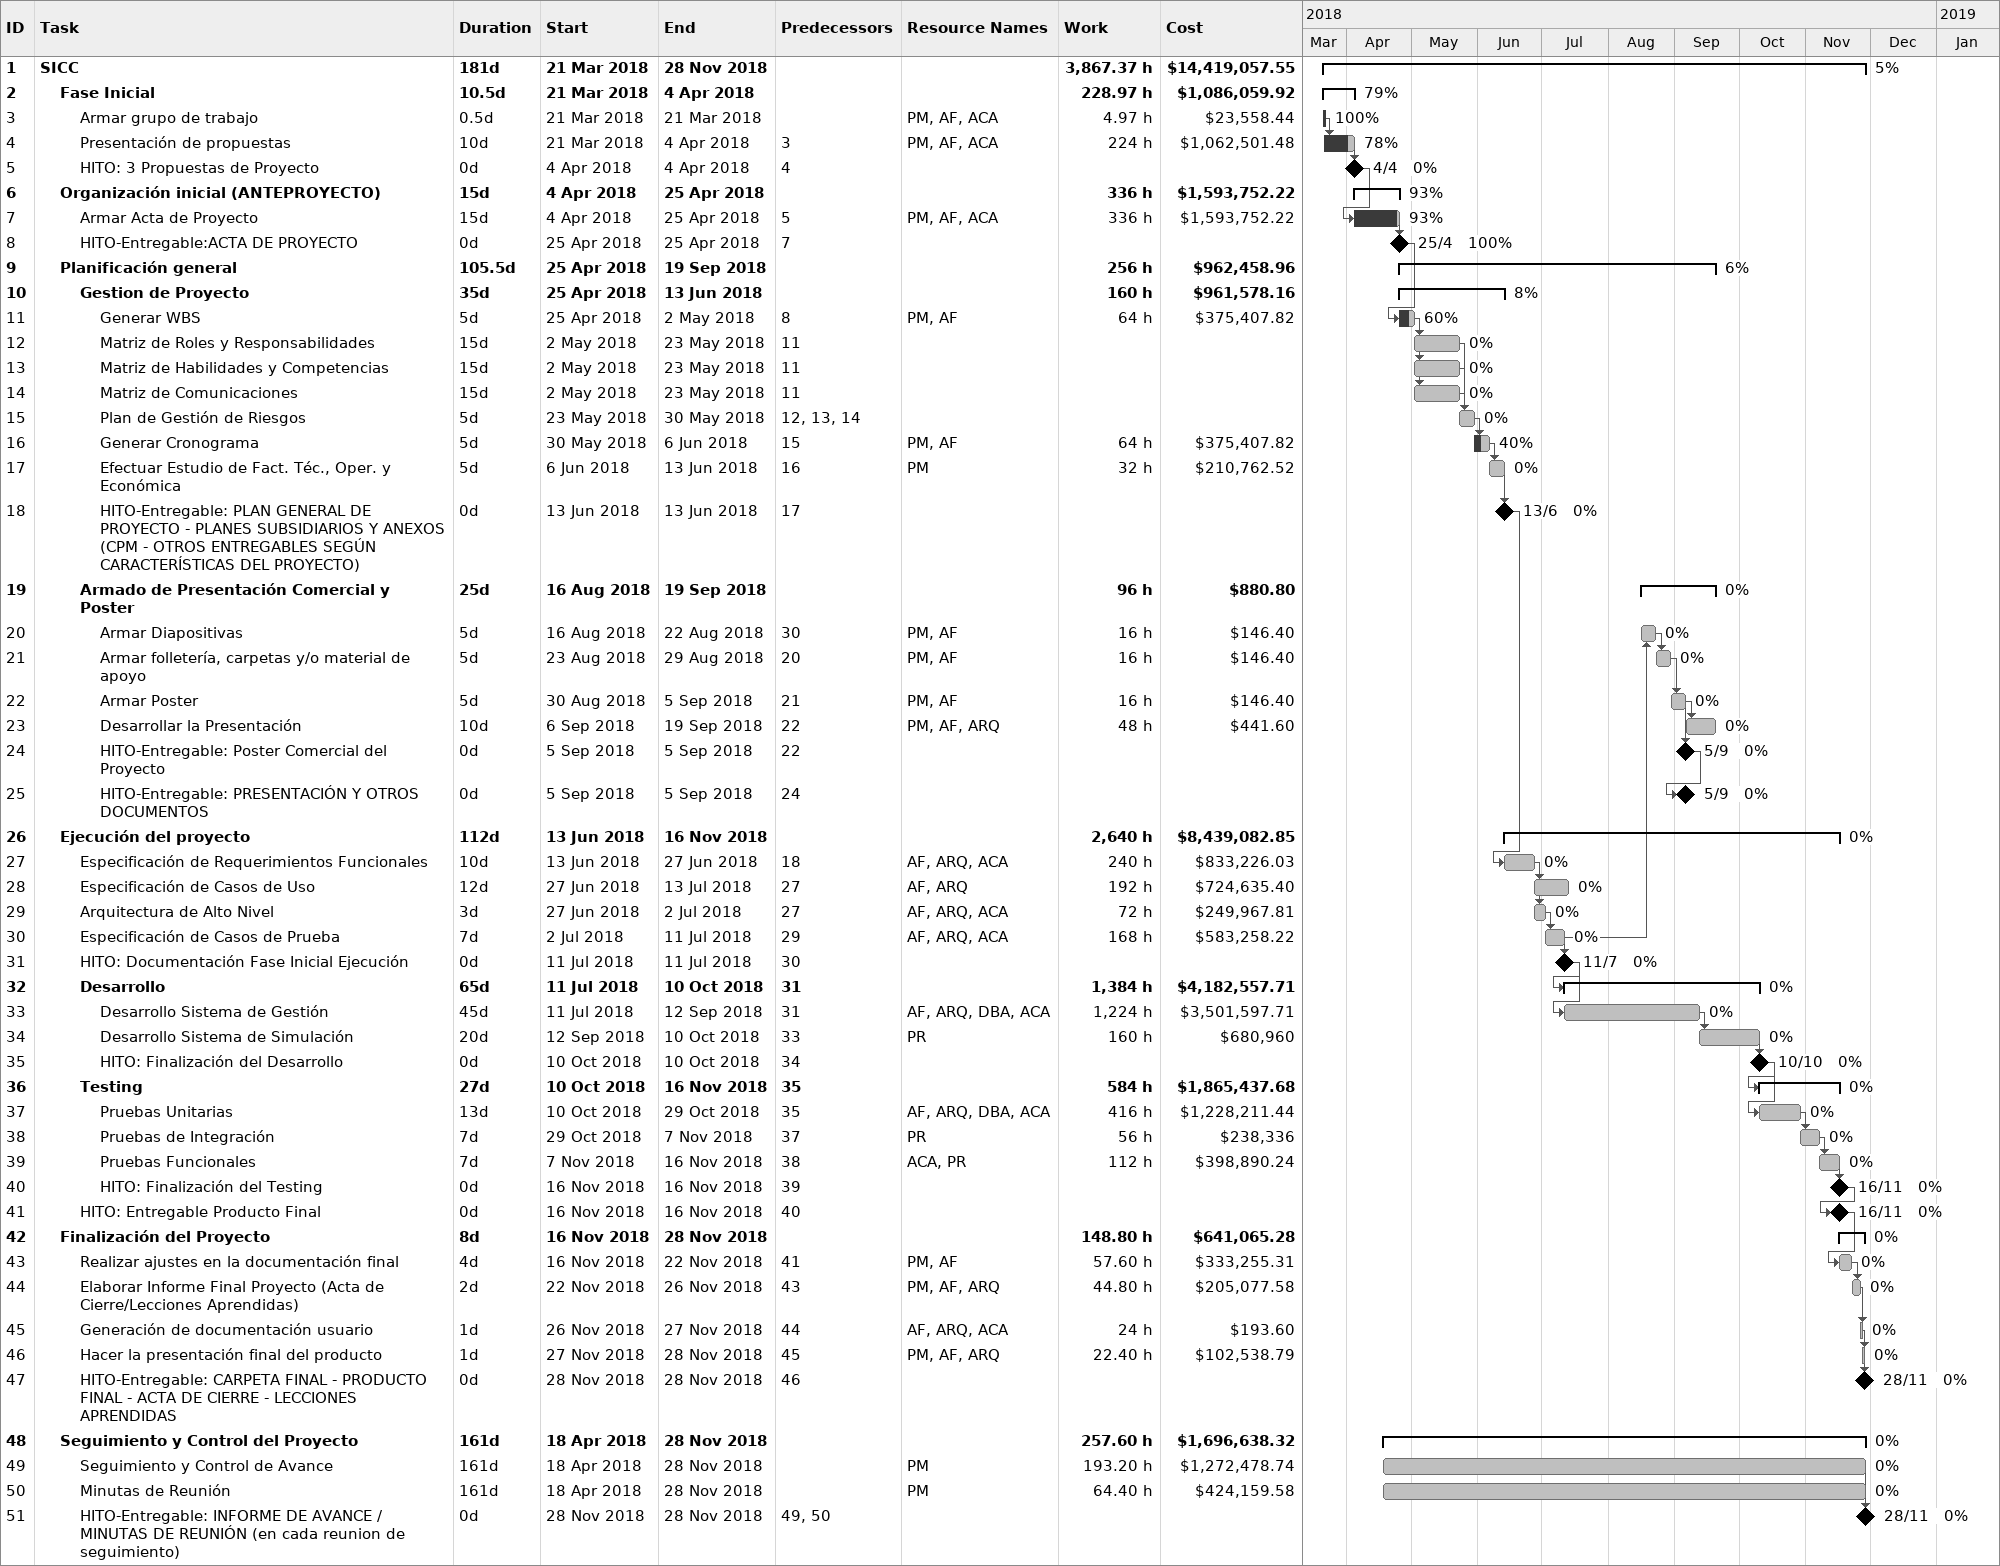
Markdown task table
| ID | Level | Task | Duration | Start | Finish | Predecessors | Resources | % complete | Work (h) | Cost ($) |
|---|---|---|---|---|---|---|---|---|---|---|
| 1 | 1 | **SICC** | 181d | 2018-03-21 | 2018-11-28 |  |  | 5 | 3867.37 | 14419057.55 |
| 2 | 2 | **Fase Inicial** | 10.5d | 2018-03-21 | 2018-04-04 |  |  | 79 | 228.97 | 1086059.92 |
| 3 | 3 | Armar grupo de trabajo | 0.5d | 2018-03-21 | 2018-03-21 |  | PM, AF, ACA | 100 | 4.97 | 23558.44 |
| 4 | 3 | Presentación de propuestas | 10d | 2018-03-21 | 2018-04-04 | 3 | PM, AF, ACA | 78 | 224 | 1062501.48 |
| 5 | 3 | HITO: 3 Propuestas de Proyecto | 0d | 2018-04-04 | 2018-04-04 | 4 |  | 0 |  |  |
| 6 | 2 | **Organización inicial (ANTEPROYECTO)** | 15d | 2018-04-04 | 2018-04-25 |  |  | 93 | 336 | 1593752.22 |
| 7 | 3 | Armar Acta de Proyecto | 15d | 2018-04-04 | 2018-04-25 | 5 | PM, AF, ACA | 93 | 336 | 1593752.22 |
| 8 | 3 | HITO-Entregable:ACTA DE PROYECTO | 0d | 2018-04-25 | 2018-04-25 | 7 |  | 100 |  |  |
| 9 | 2 | **Planificación general** | 105.5d | 2018-04-25 | 2018-09-19 |  |  | 6 | 256 | 962458.96 |
| 10 | 3 | **Gestion de Proyecto** | 35d | 2018-04-25 | 2018-06-13 |  |  | 8 | 160 | 961578.16 |
| 11 | 4 | Generar WBS | 5d | 2018-04-25 | 2018-05-02 | 8 | PM, AF | 60 | 64 | 375407.82 |
| 12 | 4 | Matriz de Roles y Responsabilidades | 15d | 2018-05-02 | 2018-05-23 | 11 |  | 0 |  |  |
| 13 | 4 | Matriz de Habilidades y Competencias | 15d | 2018-05-02 | 2018-05-23 | 11 |  | 0 |  |  |
| 14 | 4 | Matriz de Comunicaciones | 15d | 2018-05-02 | 2018-05-23 | 11 |  | 0 |  |  |
| 15 | 4 | Plan de Gestión de Riesgos | 5d | 2018-05-23 | 2018-05-30 | 12, 13, 14 |  | 0 |  |  |
| 16 | 4 | Generar Cronograma | 5d | 2018-05-30 | 2018-06-06 | 15 | PM, AF | 40 | 64 | 375407.82 |
| 17 | 4 | Efectuar Estudio de Fact. Téc., Oper. y Económica | 5d | 2018-06-06 | 2018-06-13 | 16 | PM | 0 | 32 | 210762.52 |
| 18 | 4 | HITO-Entregable: PLAN GENERAL DE PROYECTO - PLANES SUBSIDIARIOS Y ANEXOS (CPM - OTROS ENTREGABLES SEGÚN CARACTERÍSTICAS DEL PROYECTO) | 0d | 2018-06-13 | 2018-06-13 | 17 |  | 0 |  |  |
| 19 | 3 | **Armado de Presentación Comercial y Poster** | 25d | 2018-08-16 | 2018-09-19 |  |  | 0 | 96 | 880.80 |
| 20 | 4 | Armar Diapositivas | 5d | 2018-08-16 | 2018-08-22 | 30 | PM, AF | 0 | 16 | 146.40 |
| 21 | 4 | Armar folletería, carpetas y/o material de apoyo | 5d | 2018-08-23 | 2018-08-29 | 20 | PM, AF | 0 | 16 | 146.40 |
| 22 | 4 | Armar Poster | 5d | 2018-08-30 | 2018-09-05 | 21 | PM, AF | 0 | 16 | 146.40 |
| 23 | 4 | Desarrollar la Presentación | 10d | 2018-09-06 | 2018-09-19 | 22 | PM, AF, ARQ | 0 | 48 | 441.60 |
| 24 | 4 | HITO-Entregable: Poster Comercial del Proyecto | 0d | 2018-09-05 | 2018-09-05 | 22 |  | 0 |  |  |
| 25 | 4 | HITO-Entregable: PRESENTACIÓN Y OTROS DOCUMENTOS | 0d | 2018-09-05 | 2018-09-05 | 24 |  | 0 |  |  |
| 26 | 2 | **Ejecución del proyecto** | 112d | 2018-06-13 | 2018-11-16 |  |  | 0 | 2640 | 8439082.85 |
| 27 | 3 | Especificación de Requerimientos Funcionales | 10d | 2018-06-13 | 2018-06-27 | 18 | AF, ARQ, ACA | 0 | 240 | 833226.03 |
| 28 | 3 | Especificación de Casos de Uso | 12d | 2018-06-27 | 2018-07-13 | 27 | AF, ARQ | 0 | 192 | 724635.40 |
| 29 | 3 | Arquitectura de Alto Nivel | 3d | 2018-06-27 | 2018-07-02 | 27 | AF, ARQ, ACA | 0 | 72 | 249967.81 |
| 30 | 3 | Especificación de Casos de Prueba | 7d | 2018-07-02 | 2018-07-11 | 29 | AF, ARQ, ACA | 0 | 168 | 583258.22 |
| 31 | 3 | HITO: Documentación Fase Inicial Ejecución | 0d | 2018-07-11 | 2018-07-11 | 30 |  | 0 |  |  |
| 32 | 3 | **Desarrollo** | 65d | 2018-07-11 | 2018-10-10 | 31 |  | 0 | 1384 | 4182557.71 |
| 33 | 4 | Desarrollo Sistema de Gestión | 45d | 2018-07-11 | 2018-09-12 | 31 | AF, ARQ, DBA, ACA | 0 | 1224 | 3501597.71 |
| 34 | 4 | Desarrollo Sistema de Simulación | 20d | 2018-09-12 | 2018-10-10 | 33 | PR | 0 | 160 | 680960 |
| 35 | 4 | HITO: Finalización del Desarrollo | 0d | 2018-10-10 | 2018-10-10 | 34 |  | 0 |  |  |
| 36 | 3 | **Testing** | 27d | 2018-10-10 | 2018-11-16 | 35 |  | 0 | 584 | 1865437.68 |
| 37 | 4 | Pruebas Unitarias | 13d | 2018-10-10 | 2018-10-29 | 35 | AF, ARQ, DBA, ACA | 0 | 416 | 1228211.44 |
| 38 | 4 | Pruebas de Integración | 7d | 2018-10-29 | 2018-11-07 | 37 | PR | 0 | 56 | 238336 |
| 39 | 4 | Pruebas Funcionales | 7d | 2018-11-07 | 2018-11-16 | 38 | ACA, PR | 0 | 112 | 398890.24 |
| 40 | 4 | HITO: Finalización del Testing | 0d | 2018-11-16 | 2018-11-16 | 39 |  | 0 |  |  |
| 41 | 3 | HITO: Entregable Producto Final | 0d | 2018-11-16 | 2018-11-16 | 40 |  | 0 |  |  |
| 42 | 2 | **Finalización del Proyecto** | 8d | 2018-11-16 | 2018-11-28 |  |  | 0 | 148.80 | 641065.28 |
| 43 | 3 | Realizar ajustes en la documentación final | 4d | 2018-11-16 | 2018-11-22 | 41 | PM, AF | 0 | 57.60 | 333255.31 |
| 44 | 3 | Elaborar Informe Final Proyecto (Acta de Cierre/Lecciones Aprendidas) | 2d | 2018-11-22 | 2018-11-26 | 43 | PM, AF, ARQ | 0 | 44.80 | 205077.58 |
| 45 | 3 | Generación de documentación usuario | 1d | 2018-11-26 | 2018-11-27 | 44 | AF, ARQ, ACA | 0 | 24 | 193.60 |
| 46 | 3 | Hacer la presentación final del producto | 1d | 2018-11-27 | 2018-11-28 | 45 | PM, AF, ARQ | 0 | 22.40 | 102538.79 |
| 47 | 3 | HITO-Entregable: CARPETA FINAL - PRODUCTO FINAL - ACTA DE CIERRE - LECCIONES APRENDIDAS | 0d | 2018-11-28 | 2018-11-28 | 46 |  | 0 |  |  |
| 48 | 2 | **Seguimiento y Control del Proyecto** | 161d | 2018-04-18 | 2018-11-28 |  |  | 0 | 257.60 | 1696638.32 |
| 49 | 3 | Seguimiento y Control de Avance | 161d | 2018-04-18 | 2018-11-28 |  | PM | 0 | 193.20 | 1272478.74 |
| 50 | 3 | Minutas de Reunión | 161d | 2018-04-18 | 2018-11-28 |  | PM | 0 | 64.40 | 424159.58 |
| 51 | 3 | HITO-Entregable: INFORME DE AVANCE / MINUTAS DE REUNIÓN (en cada reunion de seguimiento) | 0d | 2018-11-28 | 2018-11-28 | 49, 50 |  | 0 |  |  |
